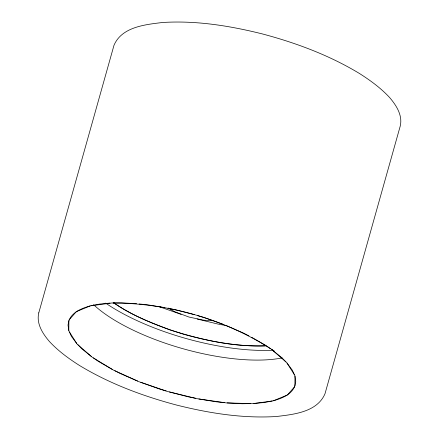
<?xml version="1.0" encoding="UTF-8"?>
<svg xmlns="http://www.w3.org/2000/svg" width="439" height="439" viewBox="0 0 439 439"><rect width="100%" height="100%" fill="white"/><g stroke="black" fill="none" stroke-linecap="round" stroke-linejoin="round"><path stroke-width="0.66" d="M271.686 349.482L286.749 362.636L294.662 375.153L294.97 376.102L294.887 385.859C291.726 394.634 281.778 398.376 273.475 400.741L264.278 402.525L251.909 403.622L226.283 402.898L197.632 398.793L167.907 391.588L139.136 381.771L113.273 370.017L92.091 357.126L77.028 343.973L69.115 331.456L68.808 330.507L68.89 320.75C72.051 311.975 82 308.238 90.302 305.868L111.868 302.987C169.081 303.02 226.639 319.652 274.474 351.178M68.89 320.75L68.023 325.047L68.808 330.507M294.887 385.859L295.754 381.562L294.97 376.102M69.033 320.026L76.353 311.641L90.302 305.868M294.745 386.583L287.424 394.968L273.475 400.741M91.63 305.61L99.505 304.084L110.002 303.08M253.775 403.529L272.153 400.999M265.864 345.592C233.219 347.436 200.864 339.545 169.904 329.919C150.484 322.396 130.531 314.993 113.613 302.575M113.081 303.02L121.641 302.866L136.595 303.689M250.696 403.589L242.141 403.748L227.182 402.92M265.452 346.053C237.878 346.58 210.61 341.674 184.1 334.403C159.45 326.654 135.053 317.304 113.531 302.767M139.13 303.947L147.559 304.814L164.877 307.635M224.647 402.662L216.218 401.8L198.905 398.974M167.967 308.26L175.638 309.808L194.323 314.648M195.81 398.349L188.139 396.801L169.454 391.961M197.127 319.021L217.771 324.02A114.019 39.373 15.7 0 0 226.749 325.617M197.632 315.625L204.113 317.534L222.979 324.267M166.145 390.984L159.664 389.075L140.798 382.342M181.093 314.357L159.28 306.707M226.14 325.519L243.661 333.146L248.918 335.873M137.637 381.09L120.116 373.463L114.859 370.736M251.607 337.262L265.513 345.284L270.386 348.692M112.17 369.347L98.265 361.324L93.392 357.917M272.356 350.07L282.107 357.928L285.888 361.884M91.422 356.539L81.676 348.681L77.89 344.725M287.024 363.075L292.401 370.28L294.289 374.566M76.754 343.534L71.376 336.329L69.488 332.049M282.079 357.911A117.729 40.651 15.7 0 1 93.562 304.65M272.806 350.212A123.924 42.792 15.7 0 1 105.612 303.102M213.069 320.689A35.323 12.199 15.7 0 1 203.136 320.064L188.979 317.046L175.551 312.041A35.323 12.199 15.7 0 1 168.17 308.019M38.775 312.87C36.163 323.691 42.759 333.777 49.514 341.613C58.283 351.019 68.709 358.63 79.525 365.5C109.52 383.659 142.664 396.027 176.451 405.027C209.013 413.187 242.668 418.608 276.323 416.518C293.746 414.421 317.112 412.172 325.003 393.739L400.225 126.13C402.837 115.309 396.241 105.223 389.486 97.387C380.717 87.981 370.291 80.37 359.475 73.5C329.48 55.341 296.336 42.973 262.549 33.973C229.987 25.813 196.332 20.392 162.677 22.482C145.254 24.579 121.888 26.828 113.997 45.261L38.775 312.87"/></g></svg>
